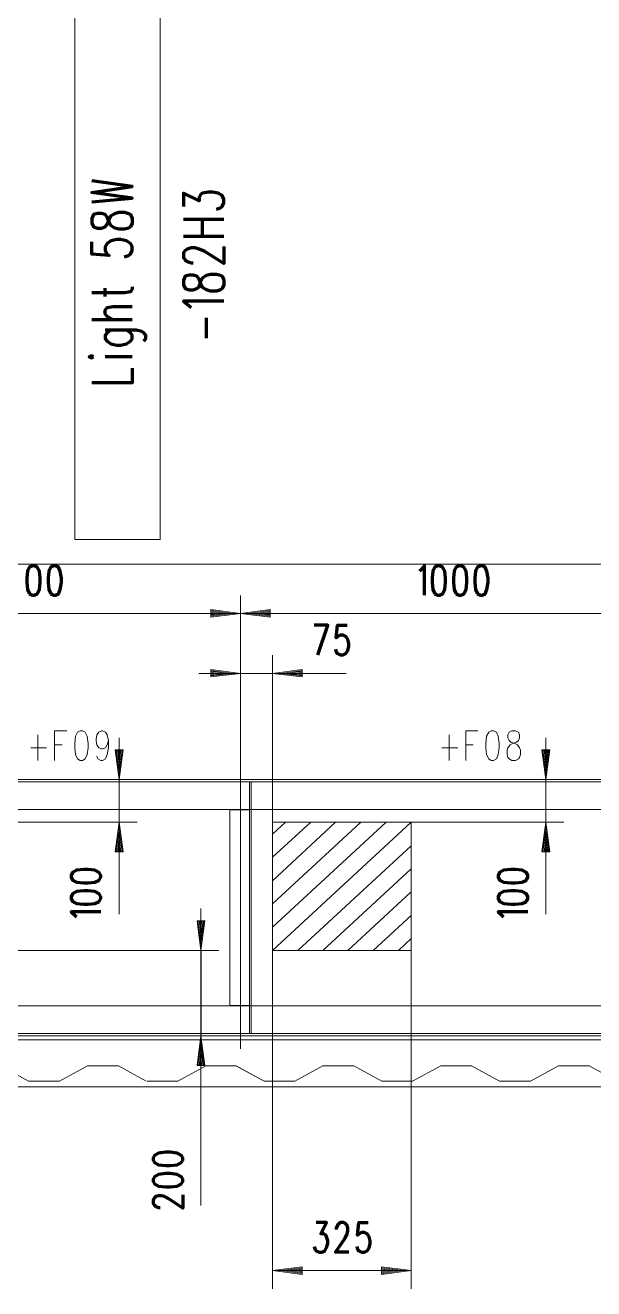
# Model space of a CAD drawing. Header units: metres. Extents: x 1223 to 5739, y -151236 to 19014.
# Drawn here: x 5150.6 to 5182.5, y -151062.5 to -150991.4 of the extents above; entities that cross this region are included whole.
import ezdxf

# ---------------------------------------------------------------- set-up
doc = ezdxf.new("R2010")
doc.units = ezdxf.units.M
doc.layers.add('PDF_Geometry', color=7, linetype='Continuous')

msp = doc.modelspace()

# ---------------------------------------------------------------- linework, layer by layer
msp.add_line((5160.443, -151043.462), (5160.443, -151048.257))
at = {"layer": 'PDF_Geometry', "color": 8, "lineweight": 13}
for points in [[(4989.002, -151051.122), (5284.294, -151051.122), (5284.294, -151048.725), (5286.692, -151048.725), (5286.692, -150964.01), (5284.294, -150964.01), (5284.294, -150961.612), (4989.002, -150961.612), (4989.002, -150964.01), (4986.605, -150964.01), (4986.605, -151048.725), (4989.063, -151048.725), (4989.307, -151048.481), (5054.697, -151048.481)], [(5153.351, -151020.358), (5158.147, -151020.358)], [(5138.193, -151021.739), (5244.751, -151021.739)], [(5162.678, -151026.86), (5162.678, -151032.915), (5162.678, -151023.507), (5162.678, -151032.915), (5162.678, -151048.989)], [(5138.68, -151024.503), (5140.347, -151024.279), (5140.347, -151024.726), (5138.68, -151024.503), (5162.678, -151024.503), (5161.012, -151024.726), (5161.012, -151024.279), (5162.678, -151024.503), (5186.676, -151024.503), (5210.675, -151024.503), (5234.673, -151024.503), (5236.339, -151024.279), (5236.339, -151024.726), (5234.673, -151024.503), (5244.751, -151024.503)], [(5160.992, -151024.462), (5161.358, -151024.503), (5160.992, -151024.564)], [(5161.012, -151024.34), (5162.231, -151024.503), (5161.012, -151024.666)], [(5161.012, -151024.401), (5161.805, -151024.503), (5161.012, -151024.605)], [(5164.345, -151024.34), (5163.105, -151024.503), (5164.345, -151024.666)], [(5164.345, -151024.401), (5163.552, -151024.503), (5164.345, -151024.605)], [(5164.345, -151024.462), (5163.979, -151024.503), (5164.345, -151024.564)], [(5164.467, -151026.86), (5164.467, -151036.248)], [(5160.321, -151027.876), (5168.612, -151027.876)], [(5160.992, -151027.815), (5161.358, -151027.876), (5160.992, -151027.917)], [(5161.012, -151027.714), (5162.231, -151027.876), (5161.012, -151028.018)], [(5161.012, -151027.754), (5161.805, -151027.876), (5161.012, -151027.978)], [(5166.153, -151027.714), (5164.914, -151027.876), (5166.153, -151028.018)], [(5166.153, -151027.754), (5165.34, -151027.876), (5166.153, -151027.978)], [(5166.153, -151027.815), (5165.787, -151027.876), (5166.153, -151027.917)], [(5151.279, -151032.773), (5151.279, -151031.331)], [(5152.214, -151032.773), (5152.214, -151031.107), (5152.904, -151031.107)], [(5154.591, -151032.529), (5154.652, -151032.692), (5154.815, -151032.773), (5154.916, -151032.773), (5155.079, -151032.692), (5155.18, -151032.448), (5155.241, -151032.062), (5155.241, -151031.656), (5155.18, -151031.899), (5155.079, -151032.062), (5154.916, -151032.123), (5154.855, -151032.123), (5154.713, -151032.062), (5154.591, -151031.899), (5154.55, -151031.656), (5154.55, -151031.574), (5154.591, -151031.331), (5154.713, -151031.188), (5154.855, -151031.107), (5154.916, -151031.107), (5155.079, -151031.188), (5155.18, -151031.331), (5155.241, -151031.656)], [(5155.851, -151031.493), (5155.851, -151041.409)], [(5174.403, -151032.773), (5174.403, -151031.331)], [(5175.338, -151032.773), (5175.338, -151031.107), (5176.029, -151031.107)], [(5179.849, -151031.493), (5179.849, -151041.409)], [(5150.872, -151032.062), (5151.766, -151032.062)], [(5152.214, -151031.899), (5152.64, -151031.899)], [(5155.688, -151032.184), (5155.851, -151033.423), (5156.013, -151032.184)], [(5155.749, -151032.184), (5155.851, -151032.976), (5155.952, -151032.184)], [(5155.81, -151032.184), (5155.851, -151032.55), (5155.891, -151032.184)], [(5173.997, -151032.062), (5174.891, -151032.062)], [(5175.338, -151031.899), (5175.765, -151031.899)], [(5179.686, -151032.184), (5179.849, -151033.423), (5180.011, -151032.184)], [(5179.747, -151032.184), (5179.849, -151032.976), (5179.95, -151032.184)], [(5179.808, -151032.184), (5179.849, -151032.55), (5179.91, -151032.184)], [(5138.68, -151033.85), (5156.867, -151033.85)], [(5244.751, -151033.972), (5139.188, -151033.972), (5139.188, -151048.135)], [(5139.27, -151048.135), (5139.27, -151046.571), (5139.27, -151035.537), (5139.27, -151033.972), (5139.27, -151033.85), (5163.268, -151033.85)], [(5162.678, -151033.85), (5180.865, -151033.85)], [(5162.8, -151033.85), (5244.751, -151033.85), (5244.751, -151039.499)], [(5163.186, -151033.972), (5163.186, -151048.135)], [(5163.268, -151033.972), (5163.268, -151035.537), (5243.085, -151035.537), (5243.085, -151046.571), (5163.268, -151046.571), (5163.268, -151048.135)], [(5139.27, -151035.537), (5163.268, -151035.537), (5163.268, -151046.571), (5139.27, -151046.571)], [(5163.186, -151035.557), (5162.069, -151035.557), (5162.069, -151046.55), (5163.186, -151046.55)], [(5140.469, -151062.481), (5140.469, -151043.462), (5148.271, -151036.248), (5156.867, -151036.248)], [(5164.467, -151062.481), (5164.467, -151043.462), (5164.467, -151036.248), (5172.269, -151036.248), (5172.269, -151043.462), (5164.467, -151043.462), (5172.269, -151036.248), (5180.865, -151036.248)], [(5164.467, -151042.141), (5170.867, -151036.248)], [(5164.467, -151039.54), (5168.023, -151036.248)], [(5164.467, -151036.919), (5165.198, -151036.248)], [(5164.467, -151038.219), (5166.62, -151036.248)], [(5164.467, -151040.84), (5169.425, -151036.268)], [(5155.688, -151037.914), (5155.851, -151036.695), (5156.013, -151037.914)], [(5155.749, -151037.935), (5155.851, -151037.122), (5155.952, -151037.935)], [(5179.686, -151037.914), (5179.849, -151036.695), (5180.011, -151037.914)], [(5179.747, -151037.935), (5179.849, -151037.122), (5179.95, -151037.935)], [(5155.81, -151037.935), (5155.851, -151037.569), (5155.891, -151037.935)], [(5165.889, -151043.462), (5172.269, -151037.569)], [(5179.808, -151037.935), (5179.849, -151037.569), (5179.91, -151037.935)], [(5167.311, -151043.462), (5172.269, -151038.869)], [(5168.713, -151043.462), (5172.269, -151040.17)], [(5160.443, -151041.104), (5160.443, -151057.808)], [(5170.136, -151043.462), (5172.269, -151041.491)], [(5160.281, -151041.795), (5160.443, -151043.015), (5160.606, -151041.795)], [(5160.342, -151041.775), (5160.443, -151042.588), (5160.565, -151041.775)], [(5160.403, -151041.775), (5160.443, -151042.141), (5160.504, -151041.775)], [(5171.558, -151043.462), (5172.269, -151042.791)], [(5147.804, -151043.462), (5161.459, -151043.462)], [(5172.269, -151062.481), (5172.269, -151043.462)], [(5138.68, -151046.55), (5138.68, -151048.257), (5138.802, -151048.257), (5161.459, -151048.257)], [(5089.709, -151048.481), (5282.425, -151048.481)], [(5138.68, -151048.135), (5244.751, -151048.135)], [(5139.27, -151048.257), (5163.268, -151048.257)], [(5162.8, -151048.257), (5244.751, -151048.257)], [(5160.281, -151049.923), (5160.443, -151048.684), (5160.606, -151049.923)], [(5160.342, -151049.923), (5160.443, -151049.131), (5160.565, -151049.923)], [(5160.403, -151049.923), (5160.443, -151049.558), (5160.504, -151049.923)], [(5183.872, -151050.818), (5182.287, -151049.944), (5181.434, -151049.944), (5180.56, -151049.944), (5178.975, -151050.818), (5177.248, -151050.818), (5175.663, -151049.944), (5174.81, -151049.944), (5173.936, -151049.944), (5172.351, -151050.818), (5170.624, -151050.818), (5169.039, -151049.944), (5168.185, -151049.944), (5169.039, -151049.944), (5170.624, -151050.818), (5172.351, -151050.818), (5173.936, -151049.944), (5174.81, -151049.944), (5175.663, -151049.944), (5177.248, -151050.818), (5178.975, -151050.818), (5180.56, -151049.944), (5181.434, -151049.944), (5182.287, -151049.944), (5183.872, -151050.818)], [(5164.467, -151061.465), (5172.269, -151061.465)], [(5166.153, -151061.303), (5164.914, -151061.465), (5166.153, -151061.628)], [(5166.153, -151061.364), (5165.34, -151061.465), (5166.153, -151061.567)], [(5166.153, -151061.425), (5165.787, -151061.465), (5166.153, -151061.506)], [(5170.603, -151061.303), (5171.843, -151061.465), (5170.603, -151061.628)], [(5170.603, -151061.364), (5171.396, -151061.465), (5170.603, -151061.567)], [(5170.603, -151061.425), (5170.969, -151061.465), (5170.603, -151061.506)]]:
    msp.add_lwpolyline(points, dxfattribs=at)
for points in [[(5158.147, -151020.358), (5153.351, -151020.358), (5153.351, -150990.345), (5158.147, -150990.345)], [(5164.345, -151024.279), (5164.345, -151024.726), (5162.678, -151024.503)], [(5162.678, -151027.876), (5161.012, -151028.079), (5161.012, -151027.653)], [(5166.133, -151027.653), (5166.133, -151028.079), (5164.467, -151027.876)], [(5153.514, -151032.692), (5153.656, -151032.773), (5153.778, -151032.773), (5153.941, -151032.692), (5154.042, -151032.448), (5154.103, -151032.062), (5154.103, -151031.818), (5154.042, -151031.412), (5153.941, -151031.188), (5153.778, -151031.107), (5153.656, -151031.107), (5153.514, -151031.188), (5153.392, -151031.412), (5153.351, -151031.818), (5153.351, -151032.062), (5153.392, -151032.448)], [(5176.638, -151032.692), (5176.781, -151032.773), (5176.902, -151032.773), (5177.065, -151032.692), (5177.167, -151032.448), (5177.228, -151032.062), (5177.228, -151031.818), (5177.167, -151031.412), (5177.065, -151031.188), (5176.902, -151031.107), (5176.781, -151031.107), (5176.638, -151031.188), (5176.516, -151031.412), (5176.476, -151031.818), (5176.476, -151032.062), (5176.516, -151032.448)], [(5177.776, -151032.692), (5177.715, -151032.611), (5177.675, -151032.448), (5177.675, -151032.204), (5177.715, -151032.062), (5177.837, -151031.899), (5177.979, -151031.818), (5178.203, -151031.737), (5178.305, -151031.656), (5178.366, -151031.493), (5178.366, -151031.331), (5178.305, -151031.188), (5178.142, -151031.107), (5177.939, -151031.107), (5177.776, -151031.188), (5177.715, -151031.331), (5177.715, -151031.493), (5177.776, -151031.656), (5177.878, -151031.737), (5178.101, -151031.818), (5178.244, -151031.899), (5178.366, -151032.062), (5178.426, -151032.204), (5178.426, -151032.448), (5178.366, -151032.611), (5178.305, -151032.692), (5178.142, -151032.773), (5177.939, -151032.773)], [(5155.851, -151033.85), (5155.627, -151032.184), (5156.074, -151032.184)], [(5179.849, -151033.85), (5179.625, -151032.184), (5180.072, -151032.184)], [(5156.074, -151037.914), (5155.851, -151036.248), (5155.627, -151037.914)], [(5180.072, -151037.914), (5179.849, -151036.248), (5179.625, -151037.914)], [(5160.443, -151043.462), (5160.24, -151041.795), (5160.667, -151041.795)], [(5160.667, -151049.923), (5160.443, -151048.257), (5160.24, -151049.923)], [(5149.186, -151049.944), (5148.312, -151049.944), (5149.186, -151049.944), (5150.75, -151050.818)], [(5154.936, -151049.944), (5154.063, -151049.944), (5152.498, -151050.818), (5150.75, -151050.818), (5152.498, -151050.818), (5154.063, -151049.944), (5154.936, -151049.944), (5155.81, -151049.944), (5157.375, -151050.818), (5155.81, -151049.944)], [(5160.728, -151049.944), (5159.143, -151050.818), (5157.415, -151050.818), (5159.143, -151050.818), (5160.728, -151049.944), (5161.601, -151049.944)], [(5163.999, -151050.818), (5162.435, -151049.944), (5161.561, -151049.944), (5162.414, -151049.944)], [(5165.726, -151050.818), (5163.999, -151050.818), (5165.726, -151050.818), (5167.311, -151049.944), (5168.185, -151049.944), (5167.311, -151049.944)], [(5166.133, -151061.242), (5166.133, -151061.689), (5164.467, -151061.465)], [(5172.269, -151061.465), (5170.603, -151061.689), (5170.603, -151061.242)]]:
    msp.add_lwpolyline(points, close=True, dxfattribs=at)
at = {"layer": 'PDF_Geometry', "color": 8, "lineweight": 70}
for points in [[(5154.307, -151001.358), (5156.582, -151001.155), (5154.307, -151000.83), (5156.582, -151000.505), (5154.307, -151000.18)], [(5161.317, -151001.765), (5161.54, -151001.704), (5161.642, -151001.623), (5161.744, -151001.419), (5161.744, -151001.216), (5161.642, -151001.013), (5161.419, -151000.871), (5161.093, -151000.81), (5160.87, -151000.81), (5160.545, -151000.871), (5160.443, -151000.932), (5160.342, -151001.094), (5160.342, -151001.297), (5159.468, -151000.871), (5159.468, -151001.623)], [(5159.468, -151002.334), (5161.744, -151002.334)], [(5160.545, -151003.309), (5160.545, -151002.334)], [(5156.156, -151004.447), (5156.379, -151004.386), (5156.481, -151004.305), (5156.582, -151004.102), (5156.582, -151003.898), (5156.481, -151003.695), (5156.257, -151003.553), (5155.932, -151003.472), (5155.709, -151003.472), (5155.383, -151003.553), (5155.18, -151003.695), (5155.058, -151003.898), (5155.058, -151004.102), (5155.18, -151004.305), (5155.282, -151004.386), (5154.307, -151004.305), (5154.307, -151003.614)], [(5161.744, -151003.309), (5159.468, -151003.309)], [(5161.744, -151003.878), (5161.744, -151004.833), (5160.667, -151004.163), (5160.342, -151004.02), (5160.118, -151003.939), (5159.895, -151003.939), (5159.671, -151004.02), (5159.569, -151004.102), (5159.468, -151004.223), (5159.468, -151004.508), (5159.569, -151004.63), (5159.671, -151004.711), (5159.895, -151004.792), (5160.016, -151004.792)], [(5156.582, -151006.134), (5156.582, -151006.276), (5156.481, -151006.418), (5156.156, -151006.479), (5154.307, -151006.479)], [(5155.058, -151006.682), (5155.058, -151006.215)], [(5155.505, -151008.003), (5155.18, -151007.8), (5155.058, -151007.658), (5155.058, -151007.454), (5155.18, -151007.312), (5155.505, -151007.251), (5156.582, -151007.251)], [(5161.744, -151006.946), (5159.468, -151006.946), (5159.895, -151007.312)], [(5156.582, -151008.003), (5154.307, -151008.003)], [(5160.768, -151009.019), (5160.768, -151007.881)], [(5157.233, -151009.202), (5157.355, -151009.06), (5157.355, -151008.856), (5157.233, -151008.735), (5157.131, -151008.653), (5156.806, -151008.572), (5155.058, -151008.572)], [(5155.383, -151008.572), (5155.18, -151008.735), (5155.058, -151008.856), (5155.058, -151009.06), (5155.18, -151009.202), (5155.383, -151009.344), (5155.709, -151009.425), (5155.932, -151009.425), (5156.257, -151009.344), (5156.481, -151009.202), (5156.582, -151009.06), (5156.582, -151008.856), (5156.481, -151008.735), (5156.257, -151008.572)], [(5156.582, -151010.076), (5155.058, -151010.076)], [(5156.582, -151010.706), (5156.582, -151011.539), (5154.307, -151011.539)], [(5173.021, -151023.487), (5173.021, -151021.821), (5172.737, -151022.126)], [(5167.027, -151026.84), (5167.576, -151025.174), (5166.824, -151025.174)], [(5168.023, -151026.515), (5168.063, -151026.677), (5168.124, -151026.758), (5168.287, -151026.84), (5168.449, -151026.84), (5168.592, -151026.758), (5168.713, -151026.596), (5168.774, -151026.352), (5168.774, -151026.19), (5168.713, -151025.966), (5168.592, -151025.803), (5168.449, -151025.722), (5168.287, -151025.722), (5168.124, -151025.803), (5168.063, -151025.885), (5168.124, -151025.174), (5168.673, -151025.174)], [(5154.815, -151041.287), (5153.148, -151041.287), (5153.453, -151041.572)], [(5178.833, -151041.287), (5177.167, -151041.287), (5177.471, -151041.572)], [(5159.427, -151057.198), (5159.427, -151057.95), (5158.635, -151057.422), (5158.391, -151057.3), (5158.228, -151057.259), (5158.066, -151057.259), (5157.903, -151057.3), (5157.842, -151057.361), (5157.761, -151057.483), (5157.761, -151057.686), (5157.842, -151057.787), (5157.903, -151057.848), (5158.066, -151057.909), (5158.147, -151057.909)], [(5166.824, -151060.104), (5166.864, -151060.266), (5166.925, -151060.348), (5167.088, -151060.429), (5167.25, -151060.429), (5167.413, -151060.348), (5167.515, -151060.185), (5167.576, -151059.941), (5167.576, -151059.779), (5167.515, -151059.555), (5167.474, -151059.474), (5167.352, -151059.393), (5167.189, -151059.393), (5167.515, -151058.763), (5166.925, -151058.763)], [(5168.774, -151060.429), (5168.023, -151060.429), (5168.551, -151059.636), (5168.673, -151059.393), (5168.713, -151059.23), (5168.713, -151059.067), (5168.673, -151058.905), (5168.592, -151058.844), (5168.49, -151058.763), (5168.287, -151058.763), (5168.185, -151058.844), (5168.124, -151058.905), (5168.063, -151059.067), (5168.063, -151059.149)], [(5169.221, -151060.104), (5169.262, -151060.266), (5169.323, -151060.348), (5169.486, -151060.429), (5169.648, -151060.429), (5169.79, -151060.348), (5169.912, -151060.185), (5169.973, -151059.941), (5169.973, -151059.779), (5169.912, -151059.555), (5169.79, -151059.393), (5169.648, -151059.311), (5169.486, -151059.311), (5169.323, -151059.393), (5169.262, -151059.474), (5169.323, -151058.763), (5169.851, -151058.763)]]:
    msp.add_lwpolyline(points, dxfattribs=at)
for points in [[(5156.481, -151002.76), (5156.379, -151002.842), (5156.156, -151002.903), (5155.831, -151002.903), (5155.607, -151002.842), (5155.383, -151002.699), (5155.282, -151002.496), (5155.18, -151002.232), (5155.058, -151002.07), (5154.855, -151002.009), (5154.632, -151002.009), (5154.408, -151002.07), (5154.307, -151002.293), (5154.307, -151002.557), (5154.408, -151002.76), (5154.632, -151002.842), (5154.855, -151002.842), (5155.058, -151002.76), (5155.18, -151002.639), (5155.282, -151002.354), (5155.383, -151002.151), (5155.607, -151002.009), (5155.831, -151001.948), (5156.156, -151001.948), (5156.379, -151002.009), (5156.481, -151002.07), (5156.582, -151002.293), (5156.582, -151002.557)], [(5161.642, -151006.235), (5161.54, -151006.316), (5161.317, -151006.377), (5160.992, -151006.377), (5160.768, -151006.316), (5160.545, -151006.174), (5160.443, -151005.971), (5160.342, -151005.707), (5160.22, -151005.544), (5160.016, -151005.483), (5159.793, -151005.483), (5159.569, -151005.544), (5159.468, -151005.768), (5159.468, -151006.032), (5159.569, -151006.235), (5159.793, -151006.316), (5160.016, -151006.316), (5160.22, -151006.235), (5160.342, -151006.113), (5160.443, -151005.829), (5160.545, -151005.626), (5160.768, -151005.483), (5160.992, -151005.422), (5161.317, -151005.422), (5161.54, -151005.483), (5161.642, -151005.544), (5161.744, -151005.768), (5161.744, -151006.032)], [(5154.408, -151010.076), (5154.307, -151010.015), (5154.164, -151010.076), (5154.307, -151010.137)], [(5150.811, -151023.406), (5150.974, -151023.487), (5151.076, -151023.487), (5151.238, -151023.406), (5151.36, -151023.162), (5151.401, -151022.776), (5151.401, -151022.532), (5151.36, -151022.126), (5151.238, -151021.902), (5151.076, -151021.821), (5150.974, -151021.821), (5150.811, -151021.902), (5150.69, -151022.126), (5150.649, -151022.532), (5150.649, -151022.776), (5150.69, -151023.162)], [(5152.01, -151023.406), (5152.173, -151023.487), (5152.274, -151023.487), (5152.437, -151023.406), (5152.539, -151023.162), (5152.6, -151022.776), (5152.6, -151022.532), (5152.539, -151022.126), (5152.437, -151021.902), (5152.274, -151021.821), (5152.173, -151021.821), (5152.01, -151021.902), (5151.888, -151022.126), (5151.848, -151022.532), (5151.848, -151022.776), (5151.888, -151023.162)], [(5173.611, -151023.406), (5173.773, -151023.487), (5173.875, -151023.487), (5174.037, -151023.406), (5174.159, -151023.162), (5174.2, -151022.776), (5174.2, -151022.532), (5174.159, -151022.126), (5174.037, -151021.902), (5173.875, -151021.821), (5173.773, -151021.821), (5173.611, -151021.902), (5173.489, -151022.126), (5173.448, -151022.532), (5173.448, -151022.776), (5173.489, -151023.162)], [(5174.81, -151023.406), (5174.972, -151023.487), (5175.074, -151023.487), (5175.236, -151023.406), (5175.358, -151023.162), (5175.399, -151022.776), (5175.399, -151022.532), (5175.358, -151022.126), (5175.236, -151021.902), (5175.074, -151021.821), (5174.972, -151021.821), (5174.81, -151021.902), (5174.688, -151022.126), (5174.647, -151022.532), (5174.647, -151022.776), (5174.688, -151023.162)], [(5176.008, -151023.406), (5176.171, -151023.487), (5176.273, -151023.487), (5176.435, -151023.406), (5176.537, -151023.162), (5176.598, -151022.776), (5176.598, -151022.532), (5176.537, -151022.126), (5176.435, -151021.902), (5176.273, -151021.821), (5176.171, -151021.821), (5176.008, -151021.902), (5175.886, -151022.126), (5175.846, -151022.532), (5175.846, -151022.776), (5175.886, -151023.162)], [(5154.733, -151039.499), (5154.815, -151039.337), (5154.815, -151039.235), (5154.733, -151039.072), (5154.489, -151038.951), (5154.103, -151038.91), (5153.859, -151038.91), (5153.453, -151038.951), (5153.23, -151039.072), (5153.148, -151039.235), (5153.148, -151039.337), (5153.23, -151039.499), (5153.453, -151039.621), (5153.859, -151039.662), (5154.103, -151039.662), (5154.489, -151039.621)], [(5178.752, -151039.499), (5178.833, -151039.337), (5178.833, -151039.235), (5178.752, -151039.072), (5178.508, -151038.951), (5178.122, -151038.91), (5177.878, -151038.91), (5177.471, -151038.951), (5177.248, -151039.072), (5177.167, -151039.235), (5177.167, -151039.337), (5177.248, -151039.499), (5177.471, -151039.621), (5177.878, -151039.662), (5178.122, -151039.662), (5178.508, -151039.621)], [(5154.733, -151040.698), (5154.815, -151040.536), (5154.815, -151040.434), (5154.733, -151040.271), (5154.489, -151040.149), (5154.103, -151040.109), (5153.859, -151040.109), (5153.453, -151040.149), (5153.23, -151040.271), (5153.148, -151040.434), (5153.148, -151040.536), (5153.23, -151040.698), (5153.453, -151040.82), (5153.859, -151040.861), (5154.103, -151040.861), (5154.489, -151040.82)], [(5178.752, -151040.698), (5178.833, -151040.536), (5178.833, -151040.434), (5178.752, -151040.271), (5178.508, -151040.149), (5178.122, -151040.109), (5177.878, -151040.109), (5177.471, -151040.149), (5177.248, -151040.271), (5177.167, -151040.434), (5177.167, -151040.536), (5177.248, -151040.698), (5177.471, -151040.82), (5177.878, -151040.861), (5178.122, -151040.861), (5178.508, -151040.82)], [(5159.346, -151055.39), (5159.427, -151055.247), (5159.427, -151055.125), (5159.346, -151054.983), (5159.102, -151054.861), (5158.716, -151054.8), (5158.472, -151054.8), (5158.066, -151054.861), (5157.842, -151054.983), (5157.761, -151055.125), (5157.761, -151055.247), (5157.842, -151055.39), (5158.066, -151055.511), (5158.472, -151055.552), (5158.716, -151055.552), (5159.102, -151055.511)], [(5159.346, -151056.588), (5159.427, -151056.446), (5159.427, -151056.324), (5159.346, -151056.182), (5159.102, -151056.06), (5158.716, -151055.999), (5158.472, -151055.999), (5158.066, -151056.06), (5157.842, -151056.182), (5157.761, -151056.324), (5157.761, -151056.446), (5157.842, -151056.588), (5158.066, -151056.71), (5158.472, -151056.751), (5158.716, -151056.751), (5159.102, -151056.71)]]:
    msp.add_lwpolyline(points, close=True, dxfattribs=at)

doc.saveas('drawing.dxf')
